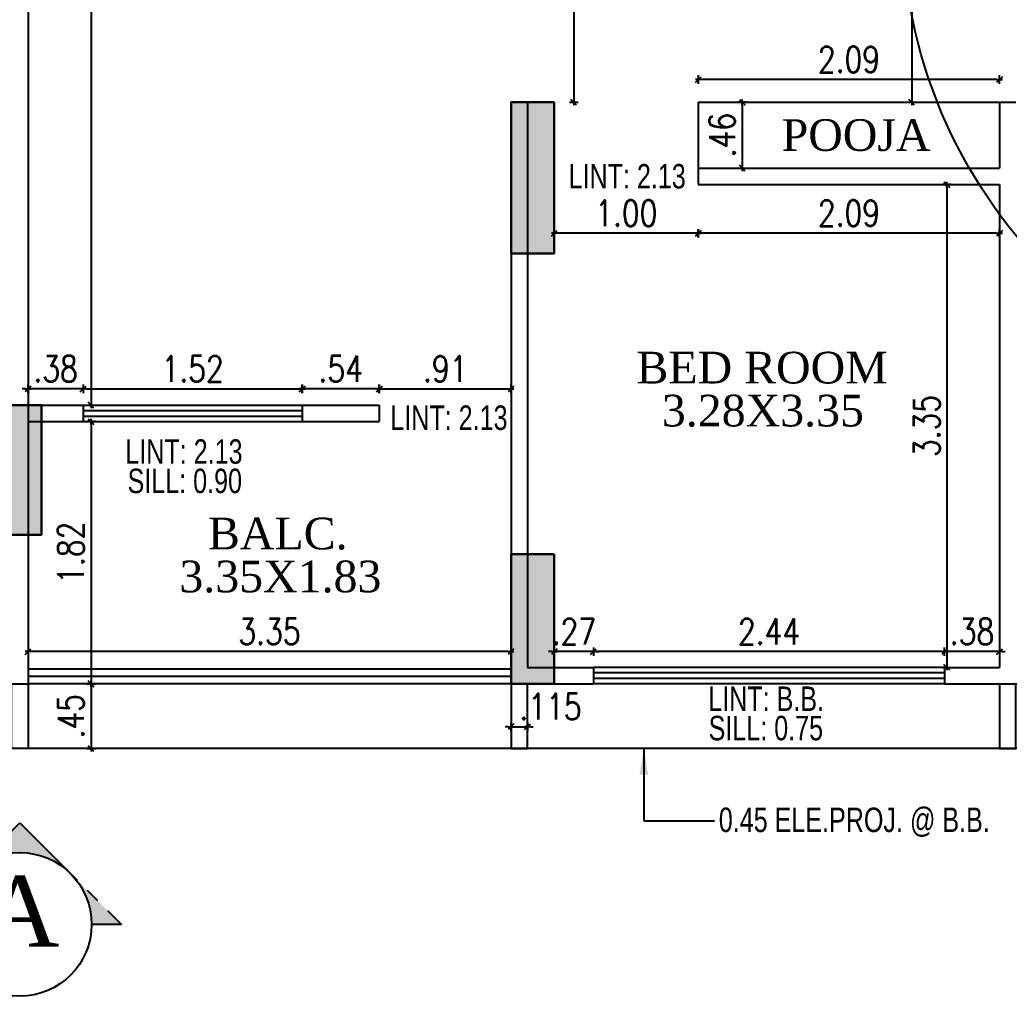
# Model space of a CAD drawing. Header units: inches. Extents: x 14235 to 14499, y 0 to 2549.
# Drawn here: x 14338.46 to 14345.33, y 2351.29 to 2358.07 of the extents above; entities that cross this region are included whole.
import ezdxf
from ezdxf.enums import TextEntityAlignment as Align

# ---------------------------------------------------------------- set-up
doc = ezdxf.new("R2010")
doc.units = ezdxf.units.IN
doc.header["$LTSCALE"] = 0.25
doc.header["$MEASUREMENT"] = 0
doc.header["$PDMODE"] = 35
doc.linetypes.add('CENTER2', pattern=[1.125, 0.75, -0.125, 0.125, -0.125])
doc.linetypes.add('HIDDEN', pattern=[0.375, 0.25, -0.125])
for name, color, linetype in [('edges', 1, 'Continuous'), ('edges bak', 7, 'Continuous'), ('SECLINE', 7, 'HIDDEN'), ('steel', 251, 'Continuous'), ('text-large', 7, 'Continuous'), ('wall', 7, 'Continuous'), ('windows', 106, 'Continuous'), ('WORK TEX', 6, 'Continuous'), ('WORKING DIM', 7, 'Continuous')]:
    doc.layers.add(name, color=color, linetype=linetype)
doc.layers.add('P-COL', color=7, linetype='Continuous', lineweight=30)
doc.layers.add('P-COLHAT', color=8, linetype='Continuous', lineweight=25)
doc.styles.add('ARIAL', font='TIMES_0.TTF')
doc.styles.add('ARL', font='swisscl_0.ttf')
doc.styles.add('romans', font='romans.shx', dxfattribs={"width": 0.8})
doc.dimstyles.new('121', dxfattribs={"dimscale": 0.1, "dimtxt": 1.8, "dimasz": 0.2, "dimexe": 0.03125, "dimexo": 0.25, "dimgap": 0.5, "dimtad": 1, "dimzin": 4, "dimdsep": 46, "dimtxsty": 'romans', "dimblk1": 'MINITICK', "dimblk2": 'MINITICK', "dimsah": 1, "dimcen": 1, "dimse1": 1, "dimse2": 1, "dimclrd": 252, "dimclre": 256, "dimclrt": 7, "dimadec": 3, "dimazin": 0, "dimtfac": 0.8, "dimtix": 1, "dimtmove": 2, "dimatfit": 3, "dimfxl": 0, "dimtolj": 1, "dimtzin": 3, "dimarcsym": 0})
doc.dimstyles.new('DFSGSG', dxfattribs={"dimtxt": 0.17, "dimasz": 0.18, "dimexe": 0.18, "dimexo": 0.0625, "dimgap": 0.09, "dimtad": 1, "dimzin": 0, "dimdsep": 46, "dimtxsty": 'ARIAL', "dimcen": 0.09, "dimse1": 1, "dimse2": 1, "dimaunit": 1, "dimadec": 0, "dimazin": 0, "dimtfac": 1, "dimtix": 1, "dimtofl": 0, "dimtmove": 0, "dimatfit": 3, "dimfxl": 0, "dimtolj": 1, "dimtzin": 0, "dimarcsym": 0})

# ---------------------------------------------------------------- blocks, each defined once
blk = doc.blocks.new('MINITICK')
at = {"color": 7}
for p, q in [((1, 1), (-1, -1)), ((-1, 0), (1, 0)), ((0, -1.5), (0, 1.5))]:
    blk.add_line(p, q, dxfattribs=at)
blk = doc.blocks.new('*D34')
at = {"layer": 'Defpoints', "color": 0, "transparency": 16777216}
for p in [(14374.9937, 2353.457), (14306.9044, 2353.007), (14374.6661, 2353.007)]:
    blk.add_point(p, dxfattribs=at)
at = {"layer": 'WORKING DIM', "color": 252, "lineweight": -2, "transparency": 16777216}
blk.add_line((14374.6661, 2353.437), (14374.6661, 2353.027), dxfattribs=at)
at = {"layer": 'WORKING DIM', "color": 252, "lineweight": -2, "transparency": 16777216, "xscale": 0.02, "yscale": 0.02, "zscale": 0.02}
for p, rotation in [((14374.6661, 2353.457), 90), ((14374.6661, 2353.007), 270)]:
    blk.add_blockref('MINITICK', p, dxfattribs=dict(at, rotation=rotation))
at = {"layer": 'WORKING DIM', "color": 7, "transparency": 16777216, "insert": (14374.5261, 2353.232), "char_height": 0.18, "attachment_point": 5, "rotation": 90, "style": 'romans'}
blk.add_mtext('\\A1;.45', dxfattribs=at)
blk = doc.blocks.new('B')
at = {"layer": 'P-COLHAT', "lineweight": 30}
for points in [[(14.3293, -20.5558), (14.0293, -20.5558), (14.0293, -21.6058), (14.3293, -21.6058)], [(10.7684, -22.6593), (10.4684, -22.6593), (10.4684, -23.5593), (10.7684, -23.5593)], [(14.3293, -23.6954), (14.0293, -23.6954), (14.0293, -24.5954), (14.3293, -24.5954)]]:
    blk.add_hatch(color=256, dxfattribs=at).paths.add_polyline_path(points)
at = {"layer": 'P-COL'}
for points in [[(14.3293, -20.5558), (14.0293, -20.5558), (14.0293, -21.6058), (14.3293, -21.6058)], [(10.7684, -22.6593), (10.4684, -22.6593), (10.4684, -23.5593), (10.7684, -23.5593)], [(14.3293, -23.6954), (14.0293, -23.6954), (14.0293, -24.5954), (14.3293, -24.5954)]]:
    blk.add_lwpolyline(points, close=True, dxfattribs=at)
blk = doc.blocks.new('*D439')
at = {"layer": 'Defpoints', "color": 0, "transparency": 16777216}
for p in [(14341.9901, 2362.2175), (14341.9329, 2357.4966), (14342.311, 2357.4966)]:
    blk.add_point(p, dxfattribs=at)
at = {"layer": 'WORKING DIM', "color": 252, "lineweight": -2, "transparency": 16777216}
blk.add_line((14342.311, 2362.1975), (14342.311, 2357.5166), dxfattribs=at)
at = {"layer": 'WORKING DIM', "color": 252, "lineweight": -2, "transparency": 16777216, "xscale": 0.02, "yscale": 0.02, "zscale": 0.02}
for p, rotation in [((14342.311, 2362.2175), 90), ((14342.311, 2357.4966), 270)]:
    blk.add_blockref('MINITICK', p, dxfattribs=dict(at, rotation=rotation))
at = {"layer": 'WORKING DIM', "color": 7, "transparency": 16777216, "insert": (14342.171, 2359.857), "char_height": 0.18, "attachment_point": 5, "rotation": 90, "style": 'romans'}
blk.add_mtext('\\A1;4.72', dxfattribs=at)
blk = doc.blocks.new('*D440')
at = {"layer": 'Defpoints', "color": 0, "transparency": 16777216}
for p in [(14338.5221, 2355.5053), (14338.5221, 2355.3931), (14338.9049, 2355.3931)]:
    blk.add_point(p, dxfattribs=at)
at = {"layer": 'WORKING DIM', "color": 252, "lineweight": -2, "transparency": 16777216}
for p, q in [((14338.5021, 2355.5053), (14338.4821, 2355.5053)), ((14338.9049, 2355.5053), (14338.5221, 2355.5053)), ((14338.9249, 2355.5053), (14338.9449, 2355.5053))]:
    blk.add_line(p, q, dxfattribs=at)
at = {"layer": 'WORKING DIM', "color": 252, "lineweight": -2, "transparency": 16777216, "xscale": 0.02, "yscale": 0.02, "zscale": 0.02}
blk.add_blockref('MINITICK', (14338.5221, 2355.5053), dxfattribs=at)
at = {"layer": 'WORKING DIM', "color": 252, "lineweight": -2, "transparency": 16777216, "xscale": 0.02, "yscale": 0.02, "zscale": 0.02, "rotation": 180}
blk.add_blockref('MINITICK', (14338.9049, 2355.5053), dxfattribs=at)
at = {"layer": 'WORKING DIM', "color": 7, "transparency": 16777216, "insert": (14338.7135, 2355.6453), "char_height": 0.18, "attachment_point": 5, "style": 'romans'}
blk.add_mtext('\\A1;.38', dxfattribs=at)
blk = doc.blocks.new('*D441')
at = {"layer": 'Defpoints', "color": 0, "transparency": 16777216}
for p in [(14340.4255, 2355.5053), (14338.9049, 2355.3931), (14340.4255, 2355.3931)]:
    blk.add_point(p, dxfattribs=at)
at = {"layer": 'WORKING DIM', "color": 252, "lineweight": -2, "transparency": 16777216}
blk.add_line((14338.9249, 2355.5053), (14340.4055, 2355.5053), dxfattribs=at)
at = {"layer": 'WORKING DIM', "color": 252, "lineweight": -2, "transparency": 16777216, "xscale": 0.02, "yscale": 0.02, "zscale": 0.02, "rotation": 180}
blk.add_blockref('MINITICK', (14338.9049, 2355.5053), dxfattribs=at)
at = {"layer": 'WORKING DIM', "color": 252, "lineweight": -2, "transparency": 16777216, "xscale": 0.02, "yscale": 0.02, "zscale": 0.02}
blk.add_blockref('MINITICK', (14340.4255, 2355.5053), dxfattribs=at)
at = {"layer": 'WORKING DIM', "color": 7, "transparency": 16777216, "insert": (14339.6652, 2355.6453), "char_height": 0.18, "attachment_point": 5, "style": 'romans'}
blk.add_mtext('\\A1;1.52', dxfattribs=at)
blk = doc.blocks.new('*D442')
at = {"layer": 'Defpoints', "color": 0, "transparency": 16777216}
for p in [(14340.4255, 2355.5053), (14340.4255, 2355.3931), (14340.9611, 2355.3931)]:
    blk.add_point(p, dxfattribs=at)
at = {"layer": 'WORKING DIM', "color": 252, "lineweight": -2, "transparency": 16777216}
blk.add_line((14340.9411, 2355.5053), (14340.4455, 2355.5053), dxfattribs=at)
at = {"layer": 'WORKING DIM', "color": 252, "lineweight": -2, "transparency": 16777216, "xscale": 0.02, "yscale": 0.02, "zscale": 0.02, "rotation": 180}
blk.add_blockref('MINITICK', (14340.4255, 2355.5053), dxfattribs=at)
at = {"layer": 'WORKING DIM', "color": 252, "lineweight": -2, "transparency": 16777216, "xscale": 0.02, "yscale": 0.02, "zscale": 0.02}
blk.add_blockref('MINITICK', (14340.9611, 2355.5053), dxfattribs=at)
at = {"layer": 'WORKING DIM', "color": 7, "transparency": 16777216, "insert": (14340.6933, 2355.6453), "char_height": 0.18, "attachment_point": 5, "style": 'romans'}
blk.add_mtext('\\A1;.54', dxfattribs=at)
blk = doc.blocks.new('*D443')
at = {"layer": 'Defpoints', "color": 0, "transparency": 16777216}
for p in [(14341.8757, 2355.5053), (14340.9611, 2355.2788), (14341.8757, 2355.2788)]:
    blk.add_point(p, dxfattribs=at)
at = {"layer": 'WORKING DIM', "color": 252, "lineweight": -2, "transparency": 16777216}
blk.add_line((14340.9811, 2355.5053), (14341.8557, 2355.5053), dxfattribs=at)
at = {"layer": 'WORKING DIM', "color": 252, "lineweight": -2, "transparency": 16777216, "xscale": 0.02, "yscale": 0.02, "zscale": 0.02, "rotation": 180}
blk.add_blockref('MINITICK', (14340.9611, 2355.5053), dxfattribs=at)
at = {"layer": 'WORKING DIM', "color": 252, "lineweight": -2, "transparency": 16777216, "xscale": 0.02, "yscale": 0.02, "zscale": 0.02}
blk.add_blockref('MINITICK', (14341.8757, 2355.5053), dxfattribs=at)
at = {"layer": 'WORKING DIM', "color": 7, "transparency": 16777216, "insert": (14341.4184, 2355.6453), "char_height": 0.18, "attachment_point": 5, "style": 'romans'}
blk.add_mtext('\\A1;.91', dxfattribs=at)
blk = doc.blocks.new('*D444')
at = {"layer": 'Defpoints', "color": 0, "transparency": 16777216}
for p in [(14339.3, 2355.2788), (14338.9597, 2353.457), (14339.222, 2353.457)]:
    blk.add_point(p, dxfattribs=at)
at = {"layer": 'WORKING DIM', "color": 252, "lineweight": -2, "transparency": 16777216}
blk.add_line((14338.9597, 2355.2588), (14338.9597, 2353.477), dxfattribs=at)
at = {"layer": 'WORKING DIM', "color": 252, "lineweight": -2, "transparency": 16777216, "xscale": 0.02, "yscale": 0.02, "zscale": 0.02}
for p, rotation in [((14338.9597, 2355.2788), 90), ((14338.9597, 2353.457), 270)]:
    blk.add_blockref('MINITICK', p, dxfattribs=dict(at, rotation=rotation))
at = {"layer": 'WORKING DIM', "color": 7, "transparency": 16777216, "insert": (14338.8197, 2354.3679), "char_height": 0.18, "attachment_point": 5, "rotation": 90, "style": 'romans'}
blk.add_mtext('\\A1;1.82', dxfattribs=at)
blk = doc.blocks.new('*D445')
at = {"layer": 'Defpoints', "color": 0, "transparency": 16777216}
for p in [(14338.5221, 2353.8841), (14341.8757, 2353.7658), (14338.5221, 2353.6807)]:
    blk.add_point(p, dxfattribs=at)
at = {"layer": 'WORKING DIM', "color": 252, "lineweight": -2, "transparency": 16777216}
blk.add_line((14341.8557, 2353.6807), (14338.5421, 2353.6807), dxfattribs=at)
at = {"layer": 'WORKING DIM', "color": 252, "lineweight": -2, "transparency": 16777216, "xscale": 0.02, "yscale": 0.02, "zscale": 0.02, "rotation": 180}
blk.add_blockref('MINITICK', (14338.5221, 2353.6807), dxfattribs=at)
at = {"layer": 'WORKING DIM', "color": 252, "lineweight": -2, "transparency": 16777216, "xscale": 0.02, "yscale": 0.02, "zscale": 0.02}
blk.add_blockref('MINITICK', (14341.8757, 2353.6807), dxfattribs=at)
at = {"layer": 'WORKING DIM', "color": 7, "transparency": 16777216, "insert": (14340.1989, 2353.8207), "char_height": 0.18, "attachment_point": 5, "style": 'romans'}
blk.add_mtext('\\A1;3.35', dxfattribs=at)
blk = doc.blocks.new('*D446')
at = {"layer": 'Defpoints', "color": 0, "transparency": 16777216}
for p in [(14343.3521, 2357.4966), (14343.3521, 2357.0393), (14343.4809, 2357.0393)]:
    blk.add_point(p, dxfattribs=at)
at = {"layer": 'WORKING DIM', "color": 252, "lineweight": -2, "transparency": 16777216}
blk.add_line((14343.4809, 2357.4766), (14343.4809, 2357.0593), dxfattribs=at)
at = {"layer": 'WORKING DIM', "color": 252, "lineweight": -2, "transparency": 16777216, "xscale": 0.02, "yscale": 0.02, "zscale": 0.02}
for p, rotation in [((14343.4809, 2357.4966), 90), ((14343.4809, 2357.0393), 270)]:
    blk.add_blockref('MINITICK', p, dxfattribs=dict(at, rotation=rotation))
at = {"layer": 'WORKING DIM', "color": 7, "transparency": 16777216, "insert": (14343.3409, 2357.268), "char_height": 0.18, "attachment_point": 5, "rotation": 90, "style": 'romans'}
blk.add_mtext('\\A1;.46', dxfattribs=at)
blk = doc.blocks.new('*D447')
at = {"layer": 'Defpoints', "color": 0, "transparency": 16777216}
for p in [(14343.1757, 2357.654), (14343.1757, 2357.268), (14345.2675, 2357.268)]:
    blk.add_point(p, dxfattribs=at)
at = {"layer": 'WORKING DIM', "color": 252, "lineweight": -2, "transparency": 16777216}
blk.add_line((14345.2475, 2357.654), (14343.1957, 2357.654), dxfattribs=at)
at = {"layer": 'WORKING DIM', "color": 252, "lineweight": -2, "transparency": 16777216, "xscale": 0.02, "yscale": 0.02, "zscale": 0.02, "rotation": 180}
blk.add_blockref('MINITICK', (14343.1757, 2357.654), dxfattribs=at)
at = {"layer": 'WORKING DIM', "color": 252, "lineweight": -2, "transparency": 16777216, "xscale": 0.02, "yscale": 0.02, "zscale": 0.02}
blk.add_blockref('MINITICK', (14345.2675, 2357.654), dxfattribs=at)
at = {"layer": 'WORKING DIM', "color": 7, "transparency": 16777216, "insert": (14344.2216, 2357.794), "char_height": 0.18, "attachment_point": 5, "style": 'romans'}
blk.add_mtext('\\A1;2.09', dxfattribs=at)
blk = doc.blocks.new('*D448')
at = {"layer": 'Defpoints', "color": 0, "transparency": 16777216}
for p in [(14343.1757, 2356.925), (14345.2675, 2356.925), (14343.1757, 2356.5864)]:
    blk.add_point(p, dxfattribs=at)
at = {"layer": 'WORKING DIM', "color": 252, "lineweight": -2, "transparency": 16777216}
blk.add_line((14345.2475, 2356.5864), (14343.1957, 2356.5864), dxfattribs=at)
at = {"layer": 'WORKING DIM', "color": 252, "lineweight": -2, "transparency": 16777216, "xscale": 0.02, "yscale": 0.02, "zscale": 0.02, "rotation": 180}
blk.add_blockref('MINITICK', (14343.1757, 2356.5864), dxfattribs=at)
at = {"layer": 'WORKING DIM', "color": 252, "lineweight": -2, "transparency": 16777216, "xscale": 0.02, "yscale": 0.02, "zscale": 0.02}
blk.add_blockref('MINITICK', (14345.2675, 2356.5864), dxfattribs=at)
at = {"layer": 'WORKING DIM', "color": 7, "transparency": 16777216, "insert": (14344.2216, 2356.7264), "char_height": 0.18, "attachment_point": 5, "style": 'romans'}
blk.add_mtext('\\A1;2.09', dxfattribs=at)
blk = doc.blocks.new('*D449')
at = {"layer": 'Defpoints', "color": 0, "transparency": 16777216}
for p in [(14342.1757, 2356.925), (14343.1757, 2356.925), (14342.1757, 2356.5864)]:
    blk.add_point(p, dxfattribs=at)
at = {"layer": 'WORKING DIM', "color": 252, "lineweight": -2, "transparency": 16777216}
blk.add_line((14343.1557, 2356.5864), (14342.1957, 2356.5864), dxfattribs=at)
at = {"layer": 'WORKING DIM', "color": 252, "lineweight": -2, "transparency": 16777216, "xscale": 0.02, "yscale": 0.02, "zscale": 0.02, "rotation": 180}
blk.add_blockref('MINITICK', (14342.1757, 2356.5864), dxfattribs=at)
at = {"layer": 'WORKING DIM', "color": 252, "lineweight": -2, "transparency": 16777216, "xscale": 0.02, "yscale": 0.02, "zscale": 0.02}
blk.add_blockref('MINITICK', (14343.1757, 2356.5864), dxfattribs=at)
at = {"layer": 'WORKING DIM', "color": 7, "transparency": 16777216, "insert": (14342.6757, 2356.7264), "char_height": 0.18, "attachment_point": 5, "style": 'romans'}
blk.add_mtext('\\A1;1.00', dxfattribs=at)
blk = doc.blocks.new('*D450')
at = {"layer": 'Defpoints', "color": 0, "transparency": 16777216}
for p in [(14345.0232, 2356.925), (14344.9019, 2353.5713), (14345.0232, 2353.5713)]:
    blk.add_point(p, dxfattribs=at)
at = {"layer": 'WORKING DIM', "color": 252, "lineweight": -2, "transparency": 16777216}
blk.add_line((14344.9019, 2356.905), (14344.9019, 2353.5913), dxfattribs=at)
at = {"layer": 'WORKING DIM', "color": 252, "lineweight": -2, "transparency": 16777216, "xscale": 0.02, "yscale": 0.02, "zscale": 0.02}
for p, rotation in [((14344.9019, 2356.925), 90), ((14344.9019, 2353.5713), 270)]:
    blk.add_blockref('MINITICK', p, dxfattribs=dict(at, rotation=rotation))
at = {"layer": 'WORKING DIM', "color": 7, "transparency": 16777216, "insert": (14344.7619, 2355.2481), "char_height": 0.18, "attachment_point": 5, "rotation": 90, "style": 'romans'}
blk.add_mtext('\\A1;3.35', dxfattribs=at)
blk = doc.blocks.new('*D451')
at = {"layer": 'Defpoints', "color": 0, "transparency": 16777216}
for p in [(14344.8864, 2353.6807), (14344.8864, 2353.5713), (14345.2675, 2353.5713)]:
    blk.add_point(p, dxfattribs=at)
at = {"layer": 'WORKING DIM', "color": 252, "lineweight": -2, "transparency": 16777216}
for p, q in [((14344.8664, 2353.6807), (14344.8464, 2353.6807)), ((14345.2675, 2353.6807), (14344.8864, 2353.6807)), ((14345.2875, 2353.6807), (14345.3075, 2353.6807))]:
    blk.add_line(p, q, dxfattribs=at)
at = {"layer": 'WORKING DIM', "color": 252, "lineweight": -2, "transparency": 16777216, "xscale": 0.02, "yscale": 0.02, "zscale": 0.02}
blk.add_blockref('MINITICK', (14344.8864, 2353.6807), dxfattribs=at)
at = {"layer": 'WORKING DIM', "color": 252, "lineweight": -2, "transparency": 16777216, "xscale": 0.02, "yscale": 0.02, "zscale": 0.02, "rotation": 180}
blk.add_blockref('MINITICK', (14345.2675, 2353.6807), dxfattribs=at)
at = {"layer": 'WORKING DIM', "color": 7, "transparency": 16777216, "insert": (14345.077, 2353.8207), "char_height": 0.18, "attachment_point": 5, "style": 'romans'}
blk.add_mtext('\\A1;.38', dxfattribs=at)
blk = doc.blocks.new('*D452')
at = {"layer": 'Defpoints', "color": 0, "transparency": 16777216}
for p in [(14342.4474, 2353.6807), (14342.4474, 2353.5713), (14344.8864, 2353.5713)]:
    blk.add_point(p, dxfattribs=at)
at = {"layer": 'WORKING DIM', "color": 252, "lineweight": -2, "transparency": 16777216}
blk.add_line((14344.8664, 2353.6807), (14342.4674, 2353.6807), dxfattribs=at)
at = {"layer": 'WORKING DIM', "color": 252, "lineweight": -2, "transparency": 16777216, "xscale": 0.02, "yscale": 0.02, "zscale": 0.02, "rotation": 180}
blk.add_blockref('MINITICK', (14342.4474, 2353.6807), dxfattribs=at)
at = {"layer": 'WORKING DIM', "color": 252, "lineweight": -2, "transparency": 16777216, "xscale": 0.02, "yscale": 0.02, "zscale": 0.02}
blk.add_blockref('MINITICK', (14344.8864, 2353.6807), dxfattribs=at)
at = {"layer": 'WORKING DIM', "color": 7, "transparency": 16777216, "insert": (14343.6669, 2353.8207), "char_height": 0.18, "attachment_point": 5, "style": 'romans'}
blk.add_mtext('\\A1;2.44', dxfattribs=at)
blk = doc.blocks.new('*D453')
at = {"layer": 'Defpoints', "color": 0, "transparency": 16777216}
for p in [(14342.1757, 2353.6807), (14342.1757, 2353.457), (14342.4474, 2353.457)]:
    blk.add_point(p, dxfattribs=at)
at = {"layer": 'WORKING DIM', "color": 252, "lineweight": -2, "transparency": 16777216}
for p, q in [((14342.1557, 2353.6807), (14342.1357, 2353.6807)), ((14342.4474, 2353.6807), (14342.1757, 2353.6807)), ((14342.4674, 2353.6807), (14342.4874, 2353.6807))]:
    blk.add_line(p, q, dxfattribs=at)
at = {"layer": 'WORKING DIM', "color": 252, "lineweight": -2, "transparency": 16777216, "xscale": 0.02, "yscale": 0.02, "zscale": 0.02}
blk.add_blockref('MINITICK', (14342.1757, 2353.6807), dxfattribs=at)
at = {"layer": 'WORKING DIM', "color": 252, "lineweight": -2, "transparency": 16777216, "xscale": 0.02, "yscale": 0.02, "zscale": 0.02, "rotation": 180}
blk.add_blockref('MINITICK', (14342.4474, 2353.6807), dxfattribs=at)
at = {"layer": 'WORKING DIM', "color": 7, "transparency": 16777216, "insert": (14342.3116, 2353.8207), "char_height": 0.18, "attachment_point": 5, "style": 'romans'}
blk.add_mtext('\\A1;.27', dxfattribs=at)
blk = doc.blocks.new('*D454')
at = {"layer": 'Defpoints', "color": 0, "transparency": 16777216}
for p in [(14345.0818, 2359.3259), (14344.6578, 2357.4966), (14345.0818, 2357.4966)]:
    blk.add_point(p, dxfattribs=at)
at = {"layer": 'WORKING DIM', "color": 252, "lineweight": -2, "transparency": 16777216}
blk.add_line((14344.6578, 2359.3059), (14344.6578, 2357.5166), dxfattribs=at)
at = {"layer": 'WORKING DIM', "color": 252, "lineweight": -2, "transparency": 16777216, "xscale": 0.02, "yscale": 0.02, "zscale": 0.02}
for p, rotation in [((14344.6578, 2359.3259), 90), ((14344.6578, 2357.4966), 270)]:
    blk.add_blockref('MINITICK', p, dxfattribs=dict(at, rotation=rotation))
at = {"layer": 'WORKING DIM', "color": 7, "transparency": 16777216, "insert": (14344.5178, 2358.4113), "char_height": 0.18, "attachment_point": 5, "rotation": 90, "style": 'romans'}
blk.add_mtext('\\A1;1.83', dxfattribs=at)
blk = doc.blocks.new('*D660')
at = {"layer": 'Defpoints', "color": 0, "transparency": 16777216}
for p in [(14338.642, 2364.0896), (14338.7135, 2355.3931), (14338.9597, 2355.3931)]:
    blk.add_point(p, dxfattribs=at)
at = {"layer": 'WORKING DIM', "color": 252, "lineweight": -2, "transparency": 16777216}
blk.add_line((14338.9597, 2364.0696), (14338.9597, 2355.4131), dxfattribs=at)
at = {"layer": 'WORKING DIM', "color": 252, "lineweight": -2, "transparency": 16777216, "xscale": 0.02, "yscale": 0.02, "zscale": 0.02}
for p, rotation in [((14338.9597, 2364.0896), 90), ((14338.9597, 2355.3931), 270)]:
    blk.add_blockref('MINITICK', p, dxfattribs=dict(at, rotation=rotation))
at = {"layer": 'WORKING DIM', "color": 7, "transparency": 16777216, "insert": (14338.8197, 2359.7414), "char_height": 0.18, "attachment_point": 5, "rotation": 90, "style": 'romans'}
blk.add_mtext('\\A1;8.70', dxfattribs=at)
blk = doc.blocks.new('*D664')
at = {"layer": 'Defpoints', "color": 0, "transparency": 16777216}
for p in [(14339.2873, 2353.457), (14338.9597, 2353.007), (14339.2873, 2353.007)]:
    blk.add_point(p, dxfattribs=at)
at = {"layer": 'WORKING DIM', "color": 252, "lineweight": -2, "transparency": 16777216}
blk.add_line((14338.9597, 2353.437), (14338.9597, 2353.027), dxfattribs=at)
at = {"layer": 'WORKING DIM', "color": 252, "lineweight": -2, "transparency": 16777216, "xscale": 0.02, "yscale": 0.02, "zscale": 0.02}
for p, rotation in [((14338.9597, 2353.457), 90), ((14338.9597, 2353.007), 270)]:
    blk.add_blockref('MINITICK', p, dxfattribs=dict(at, rotation=rotation))
at = {"layer": 'WORKING DIM', "color": 7, "transparency": 16777216, "insert": (14338.8197, 2353.232), "char_height": 0.18, "attachment_point": 5, "rotation": 90, "style": 'romans'}
blk.add_mtext('\\A1;.45', dxfattribs=at)
blk = doc.blocks.new('*D388')
at = {"layer": 'Defpoints', "color": 0, "transparency": 16777216}
for p in [(14341.8757, 2353.1355), (14341.9901, 2353.159), (14341.9901, 2353.1355)]:
    blk.add_point(p, dxfattribs=at)
at = {"layer": 'WORKING DIM', "color": 252, "lineweight": -2, "transparency": 16777216}
for p, q in [((14341.8557, 2353.159), (14341.8357, 2353.159)), ((14341.8757, 2353.159), (14341.9901, 2353.159)), ((14342.0101, 2353.159), (14342.0301, 2353.159))]:
    blk.add_line(p, q, dxfattribs=at)
at = {"layer": 'WORKING DIM', "color": 252, "lineweight": -2, "transparency": 16777216, "xscale": 0.02, "yscale": 0.02, "zscale": 0.02}
blk.add_blockref('MINITICK', (14341.8757, 2353.159), dxfattribs=at)
at = {"layer": 'WORKING DIM', "color": 252, "lineweight": -2, "transparency": 16777216, "xscale": 0.02, "yscale": 0.02, "zscale": 0.02, "rotation": 180}
blk.add_blockref('MINITICK', (14341.9901, 2353.159), dxfattribs=at)
at = {"layer": 'WORKING DIM', "color": 7, "transparency": 16777216, "insert": (14342.1497, 2353.299), "char_height": 0.18, "attachment_point": 5, "style": 'romans'}
blk.add_mtext('\\A1;.115', dxfattribs=at)

msp = doc.modelspace()

# ---------------------------------------------------------------- hatches: boundary and pattern name
at = {"layer": 'SECLINE'}
h = msp.add_hatch(color=254, dxfattribs=at)
h.paths.add_polyline_path([(14337.7595, 2351.7863), (14338.1122, 2352.139, 0.198912), (14337.9661, 2351.7863)])
h.paths.add_polyline_path([(14338.1122, 2352.139), (14338.4649, 2352.4918), (14338.8176, 2352.139, 0.198912), (14338.4649, 2352.2851, 0.198912)])
h.paths.add_polyline_path([(14338.9637, 2351.7863, 0.198912), (14338.8176, 2352.139), (14339.1703, 2351.7863)])

# ---------------------------------------------------------------- linework, layer by layer
for p, q in [((14338.5221, 2355.2788), (14338.9049, 2355.2788)), ((14340.4255, 2355.2788), (14340.9611, 2355.2788))]:
    msp.add_line(p, q)
at = {"layer": 'edges', "ltscale": 0.4}
msp.add_line((14349.3834, 2353.007), (14327.5465, 2353.007), dxfattribs=at)
for points in [[(14338.5221, 2353.457), (14338.5221, 2353.007), (14338.4078, 2353.007), (14338.4078, 2353.457)], [(14341.8757, 2353.457), (14341.8757, 2353.007), (14341.9901, 2353.007), (14341.9901, 2353.457)], [(14345.2675, 2353.457), (14345.2675, 2353.007), (14345.3818, 2353.007), (14345.3818, 2353.457)]]:
    msp.add_lwpolyline(points, dxfattribs=at)
at = {"layer": 'edges bak'}
for p, q in [((14343.1757, 2357.4966), (14344.3371, 2357.4966)), ((14344.3371, 2357.4966), (14345.2675, 2357.4966))]:
    msp.add_line(p, q, dxfattribs=at)
at = {"layer": 'SECLINE', "linetype": 'CENTER2', "ltscale": 3}
msp.add_lwpolyline([(14337.9661, 2351.7863), (14337.7595, 2351.7863), (14338.4649, 2352.4918), (14339.1703, 2351.7863), (14338.9637, 2351.7863)], dxfattribs=at)
at = {"layer": 'SECLINE', "linetype": 'Continuous', "ltscale": 3}
msp.add_circle((14338.4649, 2351.7863), 0.4988, dxfattribs=at)
at = {"layer": 'steel'}
for p, q in [((14341.8757, 2353.5586), (14338.5221, 2353.5586)), ((14341.8757, 2353.5078), (14338.5221, 2353.5078)), ((14341.8757, 2353.457), (14338.5221, 2353.457))]:
    msp.add_line(p, q, dxfattribs=at)
at = {"layer": 'wall'}
for p, q in [((14338.5221, 2364.0896), (14338.5221, 2353.457)), ((14341.8757, 2357.0393), (14341.8757, 2357.4966)), ((14341.8757, 2357.4966), (14341.9901, 2357.4966)), ((14341.9901, 2357.4966), (14341.9901, 2353.5713)), ((14343.1757, 2357.4966), (14343.1757, 2356.925)), ((14345.2675, 2357.4966), (14345.2675, 2357.0393)), ((14345.2675, 2357.4966), (14345.3818, 2357.4966)), ((14341.8757, 2357.0393), (14341.8757, 2353.457)), ((14343.1757, 2357.0393), (14345.2675, 2357.0393)), ((14343.1757, 2356.925), (14345.2675, 2356.925)), ((14345.2675, 2356.925), (14345.2675, 2353.5713)), ((14338.5221, 2355.3931), (14338.9049, 2355.3931)), ((14338.9049, 2355.3931), (14338.9049, 2355.2788)), ((14340.4255, 2355.3931), (14340.4255, 2355.2788)), ((14340.4255, 2355.3931), (14340.9611, 2355.3931)), ((14340.9611, 2355.3931), (14340.9611, 2355.2788)), ((14341.9901, 2353.5713), (14342.4474, 2353.5713)), ((14342.4474, 2353.5713), (14342.4474, 2353.457)), ((14344.8864, 2353.5713), (14345.2675, 2353.5713)), ((14344.8864, 2353.5713), (14344.8864, 2353.457)), ((14338.4078, 2353.457), (14338.5221, 2353.457)), ((14341.8757, 2353.457), (14342.4474, 2353.457)), ((14344.8864, 2353.457), (14346.144, 2353.457))]:
    msp.add_line(p, q, dxfattribs=at)
at = {"layer": 'wall', "color": 2}
msp.add_circle((14348.0636, 2358.7754), 3.4709, dxfattribs=at)
at = {"layer": 'windows'}
for p, q in [((14338.9049, 2355.3931), (14340.4255, 2355.3931)), ((14338.9049, 2355.355), (14340.4255, 2355.355)), ((14338.9049, 2355.3169), (14340.4255, 2355.3169)), ((14338.9049, 2355.2788), (14340.4255, 2355.2788)), ((14344.8864, 2353.5713), (14342.4474, 2353.5713)), ((14344.8864, 2353.5332), (14342.4474, 2353.5332)), ((14344.8864, 2353.4951), (14342.4474, 2353.4951)), ((14344.8864, 2353.457), (14342.4474, 2353.457))]:
    msp.add_line(p, q, dxfattribs=at)

# ---------------------------------------------------------------- block references
at = {"layer": 'P-COL'}
msp.add_blockref('B', (14327.8465, 2378.0524), dxfattribs=at)

# ---------------------------------------------------------------- texts
at = {"layer": 'SECLINE', "color": 7, "style": 'ARIAL'}
msp.add_text('A', height=0.4903, rotation=359.99913, dxfattribs=at).set_placement((14338.2046, 2351.632))
at = {"layer": 'text-large', "style": 'ARIAL'}
for s, p in [('POOJA', (14344.2716, 2357.2691)), ('BED ROOM', (14343.6189, 2355.6537)), ('3.28X3.35', (14343.6245, 2355.3552)), ('BALC.', (14340.2564, 2354.5016)), ('3.35X1.83', (14340.2743, 2354.2031))]:
    msp.add_text(s, height=0.22, dxfattribs=at).set_placement(p, align=Align.MIDDLE_CENTER)
at = {"layer": 'WORK TEX', "style": 'ARL'}
for s, p in [('LINT: 2.13', (14342.682, 2356.9829)), ('LINT: 2.13', (14341.4448, 2355.3057)), ('LINT: 2.13', (14339.6047, 2355.0707)), ('SILL: 0.90', (14339.6106, 2354.8669)), ('LINT: B.B.', (14343.6469, 2353.3538)), ('SILL: 0.75', (14343.645, 2353.15)), ('0.45 ELE.PROJ. @ B.B.', (14344.2592, 2352.5127))]:
    msp.add_text(s, height=0.17, dxfattribs=at).set_placement(p, align=Align.MIDDLE_CENTER)

# ---------------------------------------------------------------- dimensions: what is measured, and where the dimension line sits
at = {"layer": 'WORKING DIM'}
for base, p1, p2, angle, picture, middle in [((14338.9597, 2355.3931), (14338.642, 2364.0896), (14338.7135, 2355.3931), 90, '*D660', (14338.8197, 2359.7414)), ((14342.311, 2357.4966), (14341.9901, 2362.2175), (14341.9329, 2357.4966), 90, '*D439', (14342.171, 2359.857)), ((14344.6578, 2357.4966), (14345.0818, 2359.3259), (14345.0818, 2357.4966), 90, '*D454', (14344.5178, 2358.4113)), ((14343.1757, 2357.654), (14345.2675, 2357.268), (14343.1757, 2357.268), 180, '*D447', (14344.2216, 2357.794)), ((14343.4809, 2357.0393), (14343.3521, 2357.4966), (14343.3521, 2357.0393), 90, '*D446', (14343.3409, 2357.268)), ((14344.9019, 2353.5713), (14345.0232, 2356.925), (14345.0232, 2353.5713), 90, '*D450', (14344.7619, 2355.2481)), ((14342.1757, 2356.5864), (14343.1757, 2356.925), (14342.1757, 2356.925), 180, '*D449', (14342.6757, 2356.7264)), ((14343.1757, 2356.5864), (14345.2675, 2356.925), (14343.1757, 2356.925), 180, '*D448', (14344.2216, 2356.7264)), ((14338.5221, 2355.5053), (14338.9049, 2355.3931), (14338.5221, 2355.3931), 180, '*D440', (14338.7135, 2355.6453)), ((14340.4255, 2355.5053), (14338.9049, 2355.3931), (14340.4255, 2355.3931), 180, '*D441', (14339.6652, 2355.6453)), ((14340.4255, 2355.5053), (14340.9611, 2355.3931), (14340.4255, 2355.3931), 180, '*D442', (14340.6933, 2355.6453)), ((14341.8757, 2355.5053), (14340.9611, 2355.2788), (14341.8757, 2355.2788), 180, '*D443', (14341.4184, 2355.6453)), ((14338.9597, 2353.457), (14339.3, 2355.2788), (14339.222, 2353.457), 90, '*D444', (14338.8197, 2354.3679)), ((14338.5221, 2353.6807), (14341.8757, 2353.7658), (14338.5221, 2353.8841), 180, '*D445', (14340.1989, 2353.8207)), ((14342.1757, 2353.6807), (14342.4474, 2353.457), (14342.1757, 2353.457), 180, '*D453', (14342.3116, 2353.8207)), ((14342.4474, 2353.6807), (14344.8864, 2353.5713), (14342.4474, 2353.5713), 180, '*D452', (14343.6669, 2353.8207)), ((14344.8864, 2353.6807), (14345.2675, 2353.5713), (14344.8864, 2353.5713), 180, '*D451', (14345.077, 2353.8207)), ((14374.6661, 2353.007), (14374.9937, 2353.457), (14306.9044, 2353.007), 90, '*D34', (14374.5261, 2353.232)), ((14338.9597, 2353.007), (14339.2873, 2353.457), (14339.2873, 2353.007), 90, '*D664', (14338.8197, 2353.232))]:
    dim = msp.add_linear_dim(base=base, p1=p1, p2=p2, angle=angle, dimstyle='121', override={"dimfxl": 0.18, "dimfxlon": 1}, dxfattribs=at)
    dim.commit()
    dim.dimension.update_dxf_attribs({"geometry": picture, "text_midpoint": middle})
dim = msp.add_linear_dim(base=(14341.9901, 2353.159), p1=(14341.8757, 2353.1355), p2=(14341.9901, 2353.1355), text='.115', dimstyle='121', override={"dimfxl": 0.18, "dimfxlon": 1}, dxfattribs=at)
dim.commit()
dim.dimension.update_dxf_attribs({"geometry": '*D388', "text_midpoint": (14342.1497, 2353.299), "dimtype": 160})

# ---------------------------------------------------------------- leaders
at = {"layer": 'wall'}
msp.add_leader([(14342.7979, 2353.007), (14342.7979, 2352.5048), (14343.2887, 2352.5048)], dimstyle='DFSGSG', override={"dimgap": 0.09, "dimtad": 0, "dimarcsym": 1}, dxfattribs=at)

doc.saveas('drawing.dxf')
